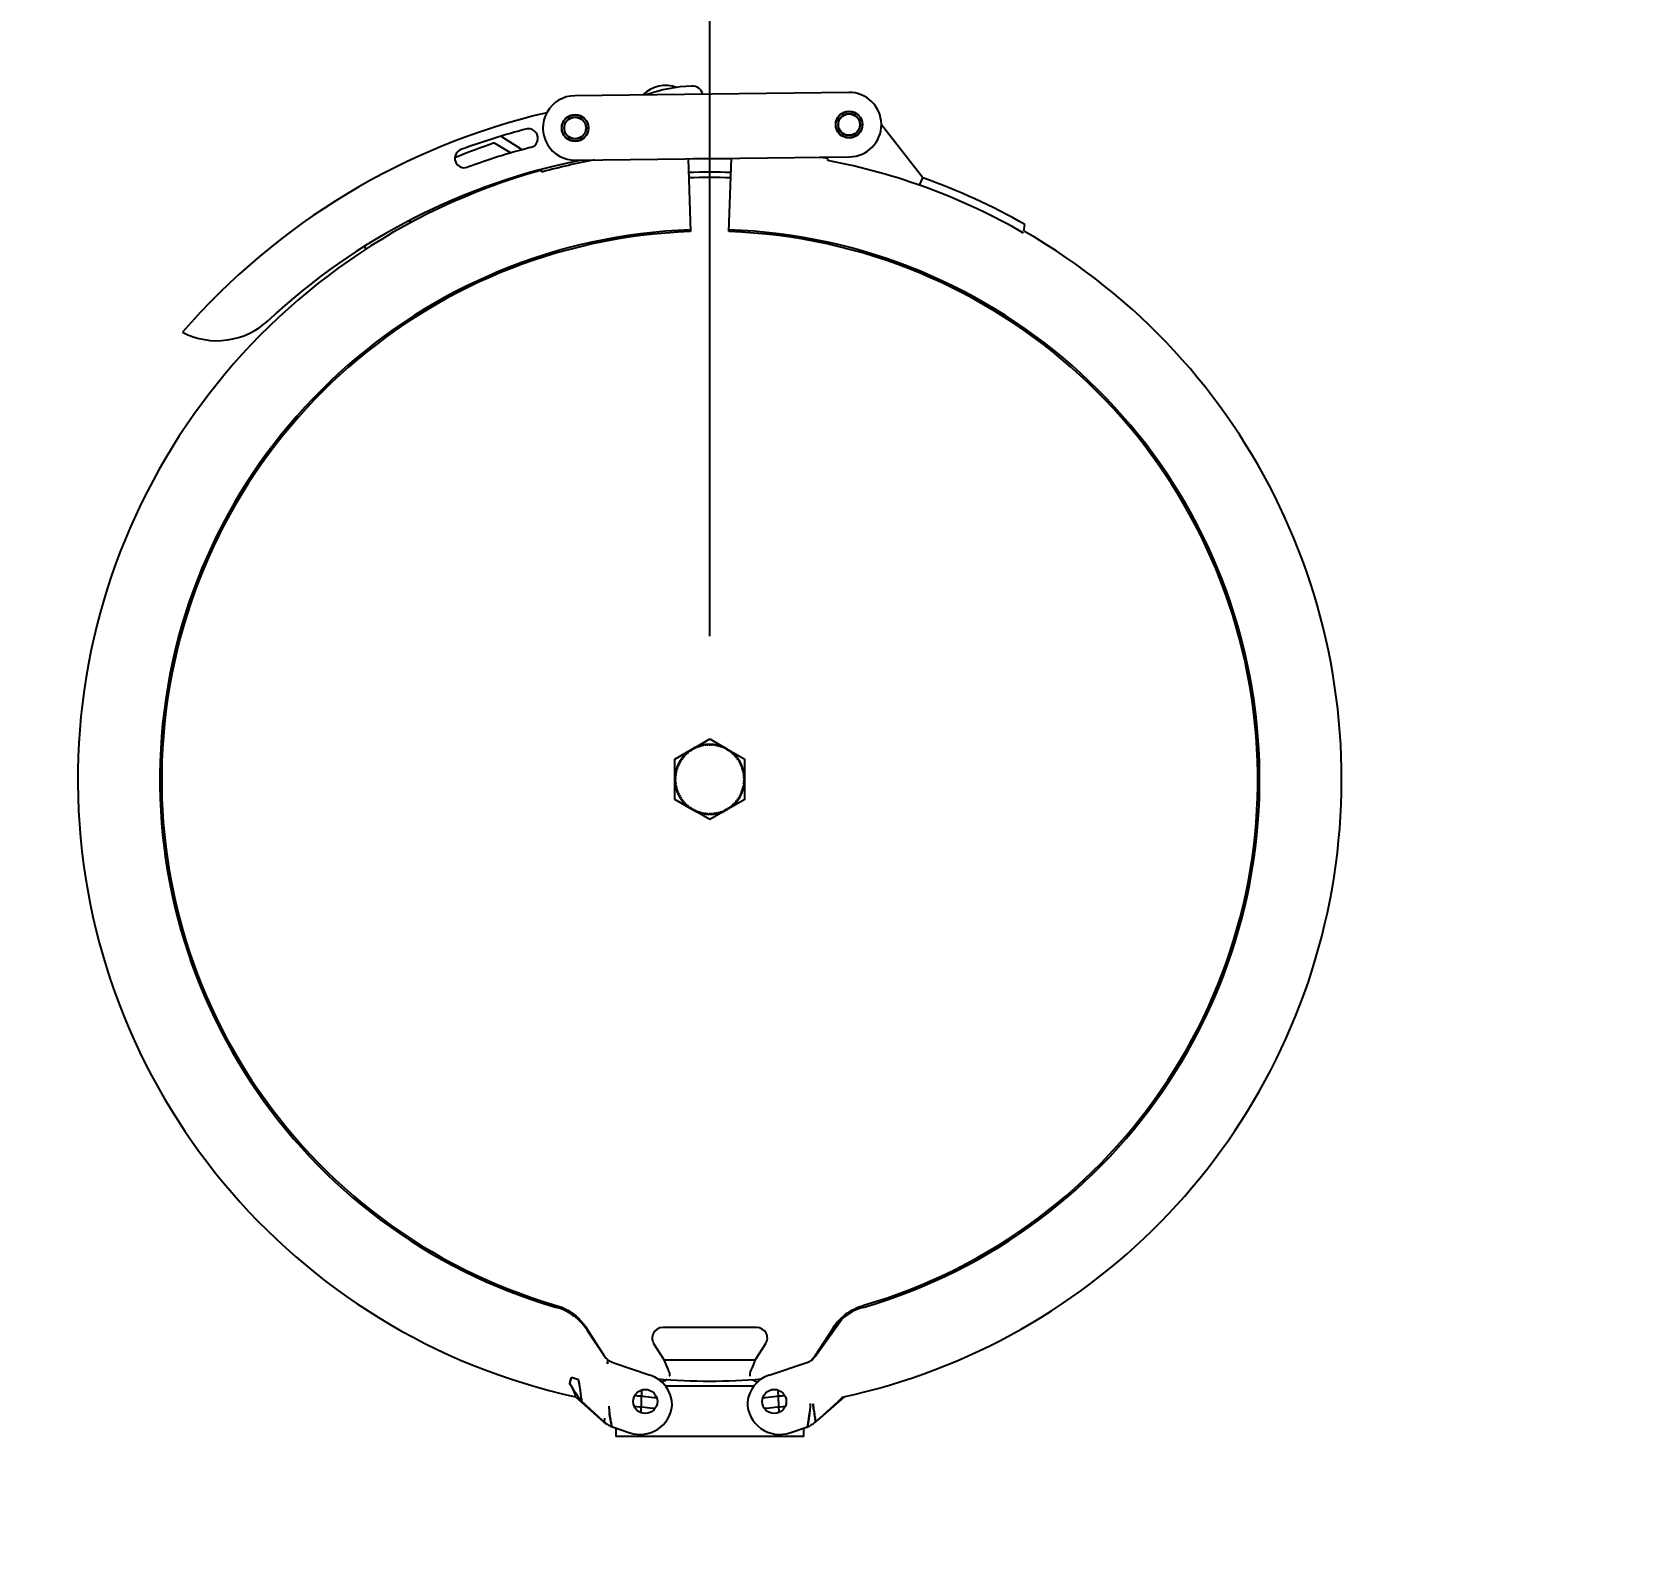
# Model space of a CAD drawing. Header units: millimetres. Extents: x 789 to 3710, y 100 to 2803.
# Drawn here: x 1366.9 to 1663.8, y 2089 to 2372 of the extents above; entities that cross this region are included whole.
import ezdxf

# ---------------------------------------------------------------- set-up
doc = ezdxf.new("R2010")
doc.units = ezdxf.units.MM
doc.header["$LTSCALE"] = 217.8
doc.header["$PDMODE"] = 3
doc.header["$PDSIZE"] = 8
doc.layers.get('0').update_dxf_attribs({"linetype": 'CONTINUOUS'})
doc.layers.get('Defpoints').update_dxf_attribs({"linetype": 'CONTINUOUS'})
doc.layers.add('02___PRT_ALL_AXES', color=7, linetype='CONTINUOUS')
doc.layers.add('03___PRT_ALL_CURVES', color=7, linetype='CONTINUOUS')
doc.styles.get("Standard").update_dxf_attribs({"font": 'times.ttf'})
doc.dimstyles.new('DIMSTYLE_1', dxfattribs={"dimtxt": 23.333333, "dimasz": 23.333333, "dimexe": 1.5, "dimexo": 1, "dimgap": 0.875, "dimtad": 1, "dimdec": 0, "dimdsep": 46, "dimtxsty": 'Standard', "dimblk": '_FILLED', "dimblk1": '_FILLED', "dimblk2": '_FILLED', "dimcen": 0.09, "dimazin": 2, "dimtp": 0.01, "dimtm": 0.01, "dimtfac": 1, "dimtdec": 0, "dimtofl": 0, "dimtmove": 0, "dimatfit": 3, "dimldrblk": '_FILLED', "dimfxl": 0, "dimtolj": 1, "dimarcsym": 0})
doc.dimstyles.new('DIMSTYLE_2', dxfattribs={"dimtxt": 23.333333, "dimasz": 23.333333, "dimexe": 1.5, "dimexo": 1, "dimgap": 0.875, "dimtad": 1, "dimdsep": 46, "dimtxsty": 'Standard', "dimblk": '_FILLED', "dimblk1": '_FILLED', "dimblk2": '_FILLED', "dimcen": 0.09, "dimazin": 2, "dimtp": 0.01, "dimtm": 0.01, "dimtfac": 1, "dimtofl": 0, "dimtmove": 0, "dimatfit": 3, "dimldrblk": '_FILLED', "dimfxl": 0, "dimtolj": 1, "dimarcsym": 0})

# ---------------------------------------------------------------- blocks, each defined once
blk = doc.blocks.new('_FILLED')
at = {"color": 0, "linetype": 'ByBlock'}
blk.add_solid([(0, 0), (-1, 0.214), (-1, -0.214)], dxfattribs=at)
blk = doc.blocks.new('*D4')
at = {"color": 0, "linetype": 'Continuous', "lineweight": -2}
for p, q in [((954.48, 2259.54), (954.48, 2628.15)), ((1493.08, 2259.54), (1493.08, 2628.15)), ((977.81, 2626.65), (1469.75, 2626.65))]:
    blk.add_line(p, q, dxfattribs=at)
at = {"layer": 'Defpoints', "color": 0}
for p in [(1493.08, 2626.65), (954.48, 2258.54), (1493.08, 2258.54)]:
    blk.add_point(p, dxfattribs=at)
at = {"color": 0, "linetype": 'ByBlock', "lineweight": -2, "xscale": 23.3333333333, "yscale": 23.3333333333, "zscale": 23.3333333333, "rotation": 180}
blk.add_blockref('_FILLED', (954.48, 2626.65), dxfattribs=at)
at = {"color": 0, "linetype": 'ByBlock', "lineweight": -2, "xscale": 23.3333333333, "yscale": 23.3333333333, "zscale": 23.3333333333}
blk.add_blockref('_FILLED', (1493.08, 2626.65), dxfattribs=at)
at = {"color": 0, "insert": (1188.43, 2658.63), "char_height": 23.3333, "attachment_point": 2, "line_spacing_factor": 0.9}
blk.add_mtext('\\A1;\\A1;540', dxfattribs=at)
blk = doc.blocks.new('*D5')
at = {"color": 0, "linetype": 'Continuous', "lineweight": -2}
for p, q in [((827.6, 2284.67), (832.81, 2703.27)), ((856.13, 2701.48), (1865.55, 2688.91)), ((1883.56, 2261.54), (1888.9, 2690.12))]:
    blk.add_line(p, q, dxfattribs=at)
at = {"layer": 'Defpoints', "color": 0}
for p in [(1888.88, 2688.62), (827.59, 2283.67), (1883.55, 2260.54)]:
    blk.add_point(p, dxfattribs=at)
at = {"color": 0, "linetype": 'ByBlock', "lineweight": -2, "xscale": 23.3333333333, "yscale": 23.3333333333, "zscale": 23.3333333333}
for p, rotation in [((832.79, 2701.77), 179.2866506773), ((1888.88, 2688.62), 359.2866506773)]:
    blk.add_blockref('_FILLED', p, dxfattribs=dict(at, rotation=rotation))
at = {"color": 0, "insert": (1460.74, 2725.94), "char_height": 23.3333, "attachment_point": 2, "rotation": 359.2867, "line_spacing_factor": 0.9}
blk.add_mtext('\\A1;\\A1;1060', dxfattribs=at)
blk = doc.blocks.new('*D6')
at = {"color": 0, "linetype": 'Continuous', "lineweight": -2}
for p, q in [((1830.08, 2246.21), (1830.08, 1809.6)), ((1119.02, 2143.93), (1119.02, 1809.6)), ((1142.36, 1811.1), (1806.75, 1811.1))]:
    blk.add_line(p, q, dxfattribs=at)
at = {"layer": 'Defpoints', "color": 0}
for p in [(1830.08, 2247.21), (1119.02, 2144.93), (1830.08, 1811.1)]:
    blk.add_point(p, dxfattribs=at)
at = {"color": 0, "linetype": 'ByBlock', "lineweight": -2, "xscale": 23.3333333333, "yscale": 23.3333333333, "zscale": 23.3333333333, "rotation": 180}
blk.add_blockref('_FILLED', (1119.02, 1811.1), dxfattribs=at)
at = {"color": 0, "linetype": 'ByBlock', "lineweight": -2, "xscale": 23.3333333333, "yscale": 23.3333333333, "zscale": 23.3333333333}
blk.add_blockref('_FILLED', (1830.08, 1811.1), dxfattribs=at)
at = {"color": 0, "insert": (1474.4, 1843.09), "char_height": 23.3333, "attachment_point": 2, "line_spacing_factor": 0.9}
blk.add_mtext('\\A1;\\A1;710', dxfattribs=at)
blk = doc.blocks.new('*D7')
at = {"color": 0, "linetype": 'Continuous', "lineweight": -2}
for p, q in [((1499.75, 2589.87), (1957.2, 2589.87)), ((1955.7, 1935.21), (1955.7, 2566.54)), ((1554.61, 1911.88), (1957.2, 1911.88))]:
    blk.add_line(p, q, dxfattribs=at)
at = {"layer": 'Defpoints', "color": 0}
for p in [(1498.75, 2589.87), (1955.7, 2589.87), (1553.61, 1911.88)]:
    blk.add_point(p, dxfattribs=at)
at = {"color": 0, "linetype": 'ByBlock', "lineweight": -2, "xscale": 23.3333333333, "yscale": 23.3333333333, "zscale": 23.3333333333}
for p, rotation in [((1955.7, 2589.87), 90), ((1955.7, 1911.88), 270)]:
    blk.add_blockref('_FILLED', p, dxfattribs=dict(at, rotation=rotation))
at = {"color": 0, "insert": (1923.71, 2253.2), "char_height": 23.3333, "attachment_point": 2, "rotation": 90, "line_spacing_factor": 0.9}
blk.add_mtext('\\A1;\\A1;674', dxfattribs=at)

msp = doc.modelspace()

# ---------------------------------------------------------------- linework, layer by layer
at = {"color": 0, "linetype": 'Continuous'}
for p, q in [((1518.9501, 2360.7312), (1467.9541, 2360.0964)), ((1532.7531, 2344.8114), (1525.0218, 2354.657)), ((1458.154, 2350.0535), (1454.2265, 2352.5679)), ((1452.9843, 2351.3097), (1456.0746, 2349.4653)), ((1468.1035, 2348.0973), (1519.0995, 2348.7321)), ((1489.0524, 2348.3581), (1489.5254, 2334.812)), ((1493.0846, 2348.4083), (1493.0846, 2348.3742)), ((1496.6444, 2334.812), (1497.1209, 2348.4585)), ((1515.0346, 2348.0597), (1514.9688, 2348.6807)), ((1461.3921, 2346.2916), (1461.9903, 2345.9346)), ((1532.1274, 2343.4416), (1532.7531, 2344.8114)), ((1551.545, 2334.9097), (1551.722, 2336.1466)), ((1428.8801, 2332.1093), (1429.0265, 2331.4771)), ((1489.8442, 2238.5088), (1489.9044, 2238.3993)), ((1489.8444, 2238.5084), (1493.0845, 2240.3792)), ((1490.1235, 2238.5197), (1490.0633, 2238.6293)), ((1490.2044, 2238.7012), (1490.2576, 2238.5881)), ((1490.4838, 2238.6945), (1490.4306, 2238.8076)), ((1490.576, 2238.8705), (1490.622, 2238.7543)), ((1490.8544, 2238.8463), (1490.8084, 2238.9626)), ((1490.9574, 2239.0162), (1490.9961, 2238.8973)), ((1491.2338, 2238.9746), (1491.1952, 2239.0935)), ((1491.3473, 2239.1377), (1491.3784, 2239.0166)), ((1491.6205, 2239.0788), (1491.5894, 2239.1999)), ((1491.744, 2239.2344), (1491.7674, 2239.1116)), ((1492.013, 2239.1584), (1491.9896, 2239.2813)), ((1492.146, 2239.306), (1492.1617, 2239.182)), ((1492.4097, 2239.2133), (1492.394, 2239.3374)), ((1492.5517, 2239.3523), (1492.5596, 2239.2275)), ((1492.8091, 2239.2432), (1492.8012, 2239.368)), ((1492.9595, 2239.373), (1492.9595, 2239.2479)), ((1493.0845, 2240.3792), (1496.3247, 2238.5085)), ((1493.2095, 2239.2479), (1493.2095, 2239.373)), ((1493.3679, 2239.368), (1493.36, 2239.2432)), ((1493.6095, 2239.2275), (1493.6174, 2239.3523)), ((1493.775, 2239.3374), (1493.7594, 2239.2133)), ((1494.0074, 2239.182), (1494.0231, 2239.3061)), ((1494.1795, 2239.2813), (1494.1561, 2239.1585)), ((1494.4017, 2239.1116), (1494.4251, 2239.2344)), ((1494.5797, 2239.1999), (1494.5486, 2239.0788)), ((1494.7907, 2239.0166), (1494.8218, 2239.1377)), ((1494.9739, 2239.0935), (1494.9353, 2238.9746)), ((1495.173, 2238.8974), (1495.2117, 2239.0163)), ((1495.3607, 2238.9626), (1495.3147, 2238.8464)), ((1495.5471, 2238.7544), (1495.5931, 2238.8706)), ((1495.7385, 2238.8077), (1495.6853, 2238.6946)), ((1495.9115, 2238.5881), (1495.9647, 2238.7013)), ((1496.1058, 2238.6294), (1496.0456, 2238.5198)), ((1496.2647, 2238.3994), (1496.3249, 2238.5089)), ((1486.5851, 2236.6266), (1489.7073, 2238.4292)), ((1486.5852, 2229.1216), (1486.5851, 2236.6266)), ((1487.1511, 2235.528), (1487.2642, 2235.4748)), ((1487.3706, 2235.701), (1487.2575, 2235.7542)), ((1487.3294, 2235.8954), (1487.439, 2235.8351)), ((1487.5594, 2236.0542), (1487.4499, 2236.1144)), ((1487.5305, 2236.2508), (1487.636, 2236.1838)), ((1487.77, 2236.3949), (1487.6644, 2236.4619)), ((1487.7535, 2236.5929), (1487.8546, 2236.5194)), ((1488.0016, 2236.7216), (1487.9004, 2236.7951)), ((1487.9975, 2236.9203), (1488.0938, 2236.8406)), ((1488.2532, 2237.0332), (1488.1568, 2237.1129)), ((1488.2616, 2237.2317), (1488.3527, 2237.1461)), ((1488.5239, 2237.3284), (1488.4327, 2237.414)), ((1488.5447, 2237.526), (1488.6303, 2237.4348)), ((1488.8125, 2237.606), (1488.727, 2237.6971)), ((1488.8458, 2237.8018), (1488.9255, 2237.7055)), ((1489.1181, 2237.8649), (1489.0384, 2237.9612)), ((1489.1635, 2238.0583), (1489.237, 2237.9571)), ((1489.4393, 2238.1041), (1489.3658, 2238.2052)), ((1489.4968, 2238.2943), (1489.5638, 2238.1887)), ((1489.7749, 2238.3227), (1489.7079, 2238.4282)), ((1496.4612, 2238.4283), (1496.3943, 2238.3227)), ((1496.4618, 2238.4293), (1499.5841, 2236.6267)), ((1496.6053, 2238.1888), (1496.6723, 2238.2943)), ((1496.8033, 2238.2053), (1496.7298, 2238.1042)), ((1496.9321, 2237.9572), (1497.0056, 2238.0584)), ((1497.1307, 2237.9613), (1497.051, 2237.865)), ((1497.2437, 2237.7056), (1497.3234, 2237.8019)), ((1497.4422, 2237.6972), (1497.3566, 2237.6061)), ((1497.5388, 2237.4349), (1497.6244, 2237.5261)), ((1497.7364, 2237.4141), (1497.6453, 2237.3285)), ((1497.8164, 2237.1462), (1497.9076, 2237.2318)), ((1498.0123, 2237.113), (1497.916, 2237.0333)), ((1498.0753, 2236.8407), (1498.1717, 2236.9204)), ((1498.2687, 2236.7952), (1498.1676, 2236.7218)), ((1498.3145, 2236.5195), (1498.4157, 2236.593)), ((1498.5047, 2236.462), (1498.3992, 2236.395)), ((1498.5331, 2236.1839), (1498.6387, 2236.2509)), ((1498.7193, 2236.1146), (1498.6097, 2236.0544)), ((1498.7302, 2235.8353), (1498.8397, 2235.8955)), ((1498.9117, 2235.7544), (1498.7985, 2235.7012)), ((1498.905, 2235.4749), (1499.0181, 2235.5282)), ((1499.5842, 2229.1217), (1499.5841, 2236.6267)), ((1486.7108, 2232.9991), (1486.5858, 2232.9991)), ((1486.5858, 2232.7491), (1486.7109, 2232.7491)), ((1486.5908, 2233.1574), (1486.7156, 2233.1495)), ((1486.7156, 2232.5986), (1486.5908, 2232.5908)), ((1486.7313, 2233.399), (1486.6065, 2233.4069)), ((1486.6214, 2233.5646), (1486.7454, 2233.5489)), ((1486.7768, 2233.7969), (1486.6527, 2233.8126)), ((1486.6775, 2233.969), (1486.8003, 2233.9456)), ((1486.8472, 2234.1912), (1486.7243, 2234.2146)), ((1486.7589, 2234.3692), (1486.88, 2234.3381)), ((1486.9422, 2234.5802), (1486.8211, 2234.6113)), ((1486.8652, 2234.7634), (1486.9842, 2234.7248)), ((1487.0614, 2234.9626), (1486.9425, 2235.0012)), ((1486.9961, 2235.1502), (1487.1124, 2235.1042)), ((1487.2044, 2235.3366), (1487.0882, 2235.3827)), ((1499.081, 2235.3828), (1498.9648, 2235.3368)), ((1499.0568, 2235.1044), (1499.173, 2235.1504)), ((1499.2267, 2235.0014), (1499.1078, 2234.9627)), ((1499.185, 2234.725), (1499.304, 2234.7636)), ((1499.3481, 2234.6115), (1499.227, 2234.5804)), ((1499.2892, 2234.3383), (1499.4103, 2234.3694)), ((1499.4449, 2234.2148), (1499.3221, 2234.1913)), ((1499.3689, 2233.9458), (1499.4917, 2233.9692)), ((1499.5165, 2233.8128), (1499.3925, 2233.7971)), ((1499.4238, 2233.5491), (1499.5478, 2233.5647)), ((1499.5627, 2233.4071), (1499.438, 2233.3992)), ((1499.4537, 2233.1497), (1499.5784, 2233.1576)), ((1499.5785, 2232.5909), (1499.4537, 2232.5988)), ((1499.5834, 2232.9992), (1499.4584, 2232.9992)), ((1499.4584, 2232.7492), (1499.5834, 2232.7492)), ((1486.6065, 2232.3413), (1486.7313, 2232.3491)), ((1486.7455, 2232.1992), (1486.6214, 2232.1836)), ((1486.6527, 2231.9355), (1486.7768, 2231.9512)), ((1486.8003, 2231.8025), (1486.6775, 2231.7791)), ((1486.7244, 2231.5335), (1486.8472, 2231.557)), ((1486.88, 2231.4101), (1486.7589, 2231.379)), ((1486.8211, 2231.1368), (1486.9422, 2231.1679)), ((1486.9842, 2231.0234), (1486.8653, 2230.9847)), ((1486.9426, 2230.747), (1487.0615, 2230.7856)), ((1487.1125, 2230.644), (1486.9962, 2230.5979)), ((1487.0882, 2230.3655), (1487.2045, 2230.4115)), ((1487.2643, 2230.2734), (1487.1511, 2230.2201)), ((1487.2576, 2229.9939), (1487.3707, 2230.0472)), ((1487.4391, 2229.913), (1487.3295, 2229.8528)), ((1487.4499, 2229.6337), (1487.5595, 2229.694)), ((1498.6098, 2229.6941), (1498.7194, 2229.6339)), ((1498.8398, 2229.8529), (1498.7303, 2229.9132)), ((1498.7986, 2230.0473), (1498.9117, 2229.9941)), ((1499.0182, 2230.2203), (1498.905, 2230.2735)), ((1498.9648, 2230.4117), (1499.0811, 2230.3656)), ((1499.1731, 2230.5981), (1499.0569, 2230.6441)), ((1499.1078, 2230.7857), (1499.2267, 2230.7471)), ((1499.304, 2230.9849), (1499.1851, 2231.0235)), ((1499.2271, 2231.1681), (1499.3482, 2231.137)), ((1499.4104, 2231.3791), (1499.2893, 2231.4102)), ((1499.3221, 2231.5571), (1499.4449, 2231.5337)), ((1499.4917, 2231.7793), (1499.3689, 2231.8027)), ((1499.3925, 2231.9514), (1499.5165, 2231.9357)), ((1499.5479, 2232.1837), (1499.4238, 2232.1994)), ((1499.438, 2232.3493), (1499.5628, 2232.3414)), ((1489.7074, 2227.319), (1486.5852, 2229.1216)), ((1487.6361, 2229.5644), (1487.5306, 2229.4974)), ((1487.6645, 2229.2863), (1487.7701, 2229.3533)), ((1487.8547, 2229.2288), (1487.7536, 2229.1553)), ((1487.9005, 2228.9531), (1488.0017, 2229.0266)), ((1488.0939, 2228.9076), (1487.9976, 2228.8279)), ((1488.1569, 2228.6353), (1488.2533, 2228.715)), ((1488.3528, 2228.6021), (1488.2617, 2228.5165)), ((1488.4328, 2228.3342), (1488.524, 2228.4198)), ((1488.6304, 2228.3134), (1488.5448, 2228.2222)), ((1488.7271, 2228.0511), (1488.8127, 2228.1423)), ((1488.9256, 2228.0427), (1488.8459, 2227.9464)), ((1489.0385, 2227.787), (1489.1182, 2227.8834)), ((1489.2372, 2227.7911), (1489.1637, 2227.6899)), ((1489.3659, 2227.543), (1489.4394, 2227.6441)), ((1489.5639, 2227.5595), (1489.4969, 2227.454)), ((1489.708, 2227.32), (1489.775, 2227.4256)), ((1489.9046, 2227.349), (1489.8443, 2227.2394)), ((1493.0847, 2225.3692), (1489.8446, 2227.2398)), ((1490.0634, 2227.119), (1490.1236, 2227.2285)), ((1490.2578, 2227.1602), (1490.2045, 2227.0471)), ((1490.4307, 2226.9406), (1490.484, 2227.0537)), ((1490.6221, 2226.994), (1490.5761, 2226.8777)), ((1490.8086, 2226.7857), (1490.8546, 2226.9019)), ((1490.9962, 2226.8509), (1490.9576, 2226.732)), ((1491.1953, 2226.6548), (1491.234, 2226.7737)), ((1491.3785, 2226.7317), (1491.3474, 2226.6106)), ((1491.5896, 2226.5484), (1491.6207, 2226.6695)), ((1491.7676, 2226.6367), (1491.7442, 2226.5139)), ((1496.3248, 2227.2399), (1493.0847, 2225.3692)), ((1494.4252, 2226.5139), (1494.4018, 2226.6367)), ((1494.5487, 2226.6696), (1494.5798, 2226.5485)), ((1494.822, 2226.6106), (1494.7909, 2226.7317)), ((1494.9354, 2226.7737), (1494.9741, 2226.6548)), ((1495.2118, 2226.7321), (1495.1732, 2226.851)), ((1495.3148, 2226.902), (1495.3608, 2226.7857)), ((1495.5933, 2226.8778), (1495.5473, 2226.994)), ((1495.6854, 2227.0538), (1495.7386, 2226.9407)), ((1495.9649, 2227.0471), (1495.9116, 2227.1603)), ((1496.0457, 2227.2286), (1496.106, 2227.119)), ((1496.3251, 2227.2395), (1496.2648, 2227.349)), ((1496.3944, 2227.4257), (1496.4614, 2227.3201)), ((1499.5842, 2229.1217), (1496.462, 2227.3191)), ((1496.6725, 2227.4541), (1496.6055, 2227.5596)), ((1496.73, 2227.6442), (1496.8035, 2227.5431)), ((1497.0057, 2227.69), (1496.9322, 2227.7912)), ((1497.0512, 2227.8835), (1497.1309, 2227.7871)), ((1497.3235, 2227.9465), (1497.2438, 2228.0428)), ((1497.3567, 2228.1424), (1497.4423, 2228.0512)), ((1497.6245, 2228.2224), (1497.539, 2228.3135)), ((1497.6454, 2228.4199), (1497.7365, 2228.3344)), ((1497.9077, 2228.5166), (1497.8165, 2228.6022)), ((1497.9161, 2228.7151), (1498.0124, 2228.6354)), ((1498.1718, 2228.828), (1498.0754, 2228.9077)), ((1498.1677, 2229.0267), (1498.2688, 2228.9532)), ((1498.4158, 2229.1555), (1498.3146, 2229.2289)), ((1498.3992, 2229.3534), (1498.5048, 2229.2865)), ((1498.6388, 2229.4975), (1498.5332, 2229.5645)), ((1491.9897, 2226.467), (1492.0132, 2226.5898)), ((1492.1618, 2226.5663), (1492.1462, 2226.4423)), ((1492.3942, 2226.4109), (1492.4099, 2226.535)), ((1492.5597, 2226.5208), (1492.5519, 2226.396)), ((1492.8014, 2226.3803), (1492.8092, 2226.5051)), ((1492.9597, 2226.5004), (1492.9597, 2226.3754)), ((1493.2097, 2226.3754), (1493.2097, 2226.5004)), ((1493.3602, 2226.5051), (1493.368, 2226.3803)), ((1493.6175, 2226.396), (1493.6097, 2226.5208)), ((1493.7595, 2226.535), (1493.7752, 2226.4109)), ((1494.0232, 2226.4423), (1494.0076, 2226.5663)), ((1494.1562, 2226.5899), (1494.1797, 2226.4671)), ((1512.6735, 2125.4507), (1517.6648, 2132.4005)), ((1473.5106, 2125.525), (1470.2111, 2130.6693)), ((1470.2111, 2130.4405), (1473.5106, 2125.4911)), ((1501.8392, 2130.8313), (1484.3295, 2130.8314)), ((1515.9671, 2130.6839), (1512.6592, 2125.5266)), ((1512.6592, 2125.4926), (1515.9671, 2130.4544)), ((1484.6065, 2124.8135), (1482.6908, 2127.7853)), ((1503.478, 2127.7852), (1501.5622, 2124.8135)), ((1474.0645, 2124.8682), (1474.1046, 2124.8347)), ((1474.0645, 2124.8682), (1474.0841, 2124.0663)), ((1474.0841, 2124.0663), (1474.1046, 2124.8347)), ((1475.065, 2124.3039), (1481.9814, 2121.9984)), ((1484.6065, 2124.8135), (1501.5622, 2124.8135)), ((1504.1517, 2121.9865), (1511.1259, 2124.3112)), ((1512.0792, 2124.8275), (1512.0846, 2124.6236)), ((1512.0833, 2124.6232), (1512.0819, 2124.8294)), ((1512.0846, 2124.6236), (1512.0899, 2124.836)), ((1467.0078, 2120.4953), (1466.9998, 2120.469)), ((1467.1324, 2120.8962), (1467.1024, 2120.8009)), ((1467.1038, 2120.8053), (1467.1323, 2120.8962)), ((1467.1323, 2120.8962), (1467.1503, 2120.9531)), ((1467.1574, 2120.9754), (1467.1324, 2120.8962)), ((1467.1503, 2120.9531), (1467.1672, 2121.0065)), ((1467.1673, 2121.0065), (1467.1574, 2120.9754)), ((1467.1672, 2121.0065), (1467.1834, 2121.0573)), ((1467.1834, 2121.0573), (1467.1673, 2121.0065)), ((1467.1834, 2121.0573), (1467.2091, 2121.1379)), ((1467.2091, 2121.1378), (1467.1834, 2121.0573)), ((1467.2091, 2121.1379), (1467.2518, 2121.2711)), ((1467.2247, 2121.1866), (1467.2091, 2121.1378)), ((1467.2518, 2121.2711), (1467.2247, 2121.1866)), ((1467.2518, 2121.2711), (1467.2941, 2121.402)), ((1467.294, 2121.402), (1467.2518, 2121.2711)), ((1467.309, 2121.448), (1467.2941, 2121.402)), ((1467.2941, 2121.402), (1467.3089, 2121.4479)), ((1467.3089, 2121.4479), (1467.332, 2121.519)), ((1467.3321, 2121.519), (1467.309, 2121.448)), ((1501.2706, 2119.9185), (1484.8715, 2119.9185)), ((1468.0841, 2117.9623), (1468.0841, 2118.2185)), ((1473.3211, 2113.3088), (1468.0841, 2117.9623)), ((1469.0793, 2118.6439), (1469.0837, 2118.6075)), ((1473.2017, 2113.4526), (1469.2198, 2117.1608)), ((1512.9143, 2113.3795), (1516.9487, 2117.0202)), ((1518.0846, 2117.9622), (1513.1449, 2113.5729)), ((1474.6055, 2113.737), (1474.6114, 2113.7024)), ((1474.6055, 2113.737), (1474.6111, 2113.7024)), ((1474.6451, 2113.515), (1474.611, 2113.7024)), ((1475.1644, 2112.2684), (1475.1732, 2112.2654)), ((1475.1735, 2112.2653), (1478.2083, 2111.2469)), ((1475.5843, 2112.1274), (1475.5843, 2110.5542)), ((1507.9934, 2111.2579), (1511.0656, 2112.2888)), ((1510.5843, 2110.5541), (1510.5843, 2112.1273)), ((1510.5843, 2110.5541), (1475.5843, 2110.5542))]:
    msp.add_line(p, q, dxfattribs=at)
for centre, radius in [((1468.0288, 2354.0968), 2.5), ((1468.0288, 2354.0968), 2.4501), ((1468.0288, 2354.0968), 2.0499), ((1468.0288, 2354.0968), 2), ((1519.0248, 2354.7316), 2.5), ((1519.0248, 2354.7316), 2.4501), ((1519.0248, 2354.7316), 2.0499), ((1519.0248, 2354.7316), 2), ((1481.084, 2117.0742), 2.25), ((1505.0846, 2117.0742), 2.25)]:
    msp.add_circle(centre, radius, dxfattribs=at)
for centre, radius, start, end in [((1484.8834, 2356.0161), 6, 69.792123, 135.038846), ((1491.0731, 2331.8566), 30.078, 92.541247, 109.179271), ((1489.8281, 2359.907), 2, 14.045373, 92.541247), ((1519.0248, 2354.7316), 6, 270.713207, 90.713207), ((1468.0288, 2354.0968), 6, 90.713207, 270.713207), ((1492.0844, 2231.5781), 128.7583, 103.170816, 138.982999), ((1490.5334, 2231.4359), 126.4583, 104.389984, 110.238764), ((1459.3597, 2352.1849), 1.7603, 278.290259, 98.290259), ((1447.3927, 2348.4446), 1.75, 110.238764, 290.238764), ((1493.0842, 2232.9163), 125, 108.711234, 112.301931), ((1490.5334, 2231.4359), 122.9583, 104.5643, 110.238764), ((1493.0846, 2232.8742), 115.5, 87.999807, 91.999908), ((1493.0846, 2232.8742), 117.6, 79.264635, 79.972612), ((1493.0846, 2232.8742), 117.6, 105.521365, 257.72583), ((1492.0844, 2231.5781), 118.7583, 101.090184, 133.100915), ((1493.0846, 2232.8742), 117.2583, 100.556235, 105.377507), ((1493.0846, 2232.8742), 117.2583, 60.124231, 79.210973), ((1493.0846, 2232.8742), 112, 87.999157, 92.000558), ((1493.0846, 2232.8742), 118.7583, 60.41241, 70.486611), ((1435.4397, 2337.3197), 2, 329.42429, 350.497617), ((1493.0846, 2232.8742), 102.344, 91.999715, 253.813231), ((1493.0846, 2232.8742), 102.0002, 91.999715, 253.718822), ((1493.0846, 2232.8742), 102, 286.293176, 88), ((1493.0846, 2232.8742), 102.344, 286.197743, 88), ((1493.0846, 2232.8742), 117.6, 282.096157, 60.118903), ((1401.3726, 2328.5117), 14, 242.621008, 313.100915), ((1493.0846, 2232.8742), 6.5, 119.902635, 121.298816), ((1493.0846, 2232.8742), 6.375, 117.677207, 119.924244), ((1493.0846, 2232.8742), 6.5, 116.302635, 117.698816), ((1493.0846, 2232.8742), 6.5056, 62.468413, 117.533038), ((1493.0846, 2232.8742), 6.375, 114.077207, 116.324244), ((1493.0846, 2232.8742), 6.5, 112.702635, 114.098816), ((1493.0846, 2232.8742), 6.375, 110.477207, 112.724244), ((1493.0846, 2232.8742), 6.5, 109.102635, 110.498816), ((1493.0846, 2232.8742), 6.375, 106.877207, 109.124244), ((1493.0846, 2232.8742), 6.5, 105.502635, 106.898816), ((1493.0846, 2232.8742), 6.375, 103.277207, 105.524244), ((1493.0846, 2232.8742), 6.5, 101.902635, 103.298816), ((1493.0846, 2232.8742), 6.375, 99.677207, 101.924244), ((1493.0846, 2232.8742), 6.5, 98.302635, 99.698816), ((1493.0846, 2232.8742), 6.375, 96.077207, 98.324244), ((1493.0846, 2232.8742), 6.5, 94.702635, 96.098816), ((1493.0846, 2232.8742), 6.375, 92.477207, 94.724244), ((1493.0846, 2232.8742), 6.5, 91.102635, 92.498816), ((1493.0846, 2232.8742), 6.375, 88.877207, 91.124244), ((1493.0846, 2232.8742), 6.5, 87.502635, 88.898816), ((1493.0846, 2232.8742), 6.375, 85.277207, 87.524244), ((1493.0846, 2232.8742), 6.5, 83.902635, 85.298816), ((1493.0846, 2232.8742), 6.375, 81.677207, 83.924244), ((1493.0846, 2232.8742), 6.5, 80.302635, 81.698816), ((1493.0846, 2232.8742), 6.375, 78.077207, 80.324244), ((1493.0846, 2232.8742), 6.5, 76.702635, 78.098816), ((1493.0846, 2232.8742), 6.375, 74.477207, 76.724244), ((1493.0846, 2232.8742), 6.5, 73.102635, 74.498816), ((1493.0846, 2232.8742), 6.375, 70.877207, 73.124244), ((1493.0846, 2232.8742), 6.5, 69.502635, 70.898816), ((1493.0846, 2232.8742), 6.375, 67.277207, 69.524244), ((1493.0846, 2232.8742), 6.5, 65.902635, 67.298816), ((1493.0846, 2232.8742), 6.375, 63.677207, 65.924244), ((1493.0846, 2232.8742), 6.5, 62.302635, 63.698816), ((1493.0846, 2232.8742), 6.375, 60.077207, 62.324244), ((1493.0846, 2232.8742), 6.5, 58.702635, 60.098816), ((1493.0846, 2232.8742), 6.5056, 122.468413, 177.533038), ((1493.0846, 2232.8742), 6.5, 155.902635, 157.298816), ((1493.0846, 2232.8742), 6.5, 152.302635, 153.698816), ((1493.0846, 2232.8742), 6.375, 153.677207, 155.924244), ((1493.0846, 2232.8742), 6.375, 150.077207, 152.324244), ((1493.0846, 2232.8742), 6.5, 148.702635, 150.098816), ((1493.0846, 2232.8742), 6.375, 146.477207, 148.724244), ((1493.0846, 2232.8742), 6.5, 145.102635, 146.498816), ((1493.0846, 2232.8742), 6.375, 142.877207, 145.124244), ((1493.0846, 2232.8742), 6.5, 141.502635, 142.898816), ((1493.0846, 2232.8742), 6.375, 139.277207, 141.524244), ((1493.0846, 2232.8742), 6.5, 137.902635, 139.298816), ((1493.0846, 2232.8742), 6.375, 135.677207, 137.924244), ((1493.0846, 2232.8742), 6.5, 134.302635, 135.698816), ((1493.0846, 2232.8742), 6.375, 132.077207, 134.324244), ((1493.0846, 2232.8742), 6.5, 130.702635, 132.098816), ((1493.0846, 2232.8742), 6.375, 128.477207, 130.724244), ((1493.0846, 2232.8742), 6.5, 127.102635, 128.498816), ((1493.0846, 2232.8742), 6.375, 124.877207, 127.124244), ((1493.0846, 2232.8742), 6.5, 123.502635, 124.898816), ((1493.0846, 2232.8742), 6.375, 121.277207, 123.524244), ((1493.0846, 2232.8742), 6.375, 56.477207, 58.724244), ((1493.0846, 2232.8742), 6.5056, 2.468413, 57.533038), ((1493.0846, 2232.8742), 6.5, 55.102635, 56.498816), ((1493.0846, 2232.8742), 6.375, 52.877207, 55.124244), ((1493.0846, 2232.8742), 6.5, 51.502635, 52.898816), ((1493.0846, 2232.8742), 6.375, 49.277207, 51.524244), ((1493.0846, 2232.8742), 6.5, 47.902635, 49.298816), ((1493.0846, 2232.8742), 6.375, 45.677207, 47.924244), ((1493.0846, 2232.8742), 6.5, 44.302635, 45.698816), ((1493.0846, 2232.8742), 6.375, 42.077207, 44.324244), ((1493.0846, 2232.8742), 6.5, 40.702635, 42.098816), ((1493.0846, 2232.8742), 6.375, 38.477207, 40.724244), ((1493.0846, 2232.8742), 6.375, 34.877207, 37.124244), ((1493.0846, 2232.8742), 6.5, 37.102635, 38.498816), ((1493.0846, 2232.8742), 6.375, 31.277207, 33.524244), ((1493.0846, 2232.8742), 6.5, 33.502635, 34.898816), ((1493.0846, 2232.8742), 6.375, 27.677207, 29.924244), ((1493.0846, 2232.8742), 6.5, 29.902635, 31.298816), ((1493.0846, 2232.8742), 6.375, 24.077207, 26.324244), ((1493.0846, 2232.8742), 6.5, 26.302635, 27.698816), ((1493.0846, 2232.8742), 6.5, 22.702635, 24.098816), ((1493.0846, 2232.8742), 6.5056, 182.468413, 237.533038), ((1493.0846, 2232.8742), 6.5, 177.502635, 178.898816), ((1493.0846, 2232.8742), 6.5, 181.102635, 182.498816), ((1493.0846, 2232.8742), 6.5, 173.902635, 175.298816), ((1493.0846, 2232.8742), 6.5, 170.302635, 171.698816), ((1493.0846, 2232.8742), 6.375, 178.877207, 181.124244), ((1493.0846, 2232.8742), 6.375, 175.277207, 177.524244), ((1493.0846, 2232.8742), 6.375, 182.477207, 184.724244), ((1493.0846, 2232.8742), 6.5, 166.702635, 168.098816), ((1493.0846, 2232.8742), 6.375, 171.677207, 173.924244), ((1493.0846, 2232.8742), 6.375, 168.077207, 170.324244), ((1493.0846, 2232.8742), 6.5, 163.102635, 164.498816), ((1493.0846, 2232.8742), 6.375, 164.477207, 166.724244), ((1493.0846, 2232.8742), 6.5, 159.502635, 160.898816), ((1493.0846, 2232.8742), 6.375, 160.877207, 163.124244), ((1493.0846, 2232.8742), 6.375, 157.277207, 159.524244), ((1493.0846, 2232.8742), 6.5056, 302.468413, 357.533038), ((1493.0846, 2232.8742), 6.375, 20.477207, 22.724244), ((1493.0846, 2232.8742), 6.375, 16.877207, 19.124244), ((1493.0846, 2232.8742), 6.5, 19.102635, 20.498816), ((1493.0846, 2232.8742), 6.375, 13.277207, 15.524244), ((1493.0846, 2232.8742), 6.5, 15.502635, 16.898816), ((1493.0846, 2232.8742), 6.375, 9.677207, 11.924244), ((1493.0846, 2232.8742), 6.375, 6.077207, 8.324244), ((1493.0846, 2232.8742), 6.5, 11.902635, 13.298816), ((1493.0846, 2232.8742), 6.375, 2.477207, 4.724244), ((1493.0846, 2232.8742), 6.375, 355.277207, 357.524244), ((1493.0846, 2232.8742), 6.375, 358.877207, 1.124244), ((1493.0846, 2232.8742), 6.5, 8.302635, 9.698816), ((1493.0846, 2232.8742), 6.5, 4.702635, 6.098816), ((1493.0846, 2232.8742), 6.5, 1.102635, 2.498816), ((1493.0846, 2232.8742), 6.5, 357.502635, 358.898816), ((1493.0846, 2232.8742), 6.5, 184.702635, 186.098816), ((1493.0846, 2232.8742), 6.5, 188.302635, 189.698816), ((1493.0846, 2232.8742), 6.5, 191.902635, 193.298816), ((1493.0846, 2232.8742), 6.375, 186.077207, 188.324244), ((1493.0846, 2232.8742), 6.375, 189.677207, 191.924244), ((1493.0846, 2232.8742), 6.5, 195.502635, 196.898816), ((1493.0846, 2232.8742), 6.375, 193.277207, 195.524244), ((1493.0846, 2232.8742), 6.5, 199.102635, 200.498816), ((1493.0846, 2232.8742), 6.375, 196.877207, 199.124244), ((1493.0846, 2232.8742), 6.5, 202.702635, 204.098816), ((1493.0846, 2232.8742), 6.375, 200.477207, 202.724244), ((1493.0846, 2232.8742), 6.5, 206.302635, 207.698816), ((1493.0846, 2232.8742), 6.375, 204.077207, 206.324244), ((1493.0846, 2232.8742), 6.375, 207.677207, 209.924244), ((1493.0846, 2232.8742), 6.5, 209.902635, 211.298816), ((1493.0846, 2232.8742), 6.375, 330.077207, 332.324244), ((1493.0846, 2232.8742), 6.5, 328.702635, 330.098816), ((1493.0846, 2232.8742), 6.375, 333.677207, 335.924244), ((1493.0846, 2232.8742), 6.5, 332.302635, 333.698816), ((1493.0846, 2232.8742), 6.375, 337.277207, 339.524244), ((1493.0846, 2232.8742), 6.5, 335.902635, 337.298816), ((1493.0846, 2232.8742), 6.375, 340.877207, 343.124244), ((1493.0846, 2232.8742), 6.5, 339.502635, 340.898816), ((1493.0846, 2232.8742), 6.375, 344.477207, 346.724244), ((1493.0846, 2232.8742), 6.5, 343.102635, 344.498816), ((1493.0846, 2232.8742), 6.375, 348.077207, 350.324244), ((1493.0846, 2232.8742), 6.375, 351.677207, 353.924244), ((1493.0846, 2232.8742), 6.5, 346.702635, 348.098816), ((1493.0846, 2232.8742), 6.5, 350.302635, 351.698816), ((1493.0846, 2232.8742), 6.5, 353.902635, 355.298816), ((1493.0846, 2232.8742), 6.375, 211.277207, 213.524244), ((1493.0846, 2232.8742), 6.5, 213.502635, 214.898816), ((1493.0846, 2232.8742), 6.375, 214.877207, 217.124244), ((1493.0846, 2232.8742), 6.5, 217.102635, 218.498816), ((1493.0846, 2232.8742), 6.375, 218.477207, 220.724244), ((1493.0846, 2232.8742), 6.5, 220.702635, 222.098816), ((1493.0846, 2232.8742), 6.375, 222.077207, 224.324244), ((1493.0846, 2232.8742), 6.5, 224.302635, 225.698816), ((1493.0846, 2232.8742), 6.375, 225.677207, 227.924244), ((1493.0846, 2232.8742), 6.5, 227.902635, 229.298816), ((1493.0846, 2232.8742), 6.375, 229.277207, 231.524244), ((1493.0846, 2232.8742), 6.5, 231.502635, 232.898816), ((1493.0846, 2232.8742), 6.375, 232.877207, 235.124244), ((1493.0846, 2232.8742), 6.5, 235.102635, 236.498816), ((1493.0846, 2232.8742), 6.375, 236.477207, 238.724244), ((1493.0846, 2232.8742), 6.5, 238.702635, 240.098816), ((1493.0846, 2232.8742), 6.375, 240.077207, 242.324244), ((1493.0846, 2232.8742), 6.5, 242.302635, 243.698816), ((1493.0846, 2232.8742), 6.5056, 242.468413, 297.533038), ((1493.0846, 2232.8742), 6.375, 243.677207, 245.924244), ((1493.0846, 2232.8742), 6.5, 245.902635, 247.298816), ((1493.0846, 2232.8742), 6.375, 247.277207, 249.524244), ((1493.0846, 2232.8742), 6.5, 249.502635, 250.898816), ((1493.0846, 2232.8742), 6.375, 250.877207, 253.124244), ((1493.0846, 2232.8742), 6.5, 253.102635, 254.498816), ((1493.0846, 2232.8742), 6.375, 254.477207, 256.724244), ((1493.0846, 2232.8742), 6.375, 258.077207, 260.324244), ((1493.0846, 2232.8742), 6.375, 279.677207, 281.924244), ((1493.0846, 2232.8742), 6.375, 283.277207, 285.524244), ((1493.0846, 2232.8742), 6.5, 285.502635, 286.898816), ((1493.0846, 2232.8742), 6.375, 286.877207, 289.124244), ((1493.0846, 2232.8742), 6.5, 289.102635, 290.498816), ((1493.0846, 2232.8742), 6.375, 290.477207, 292.724244), ((1493.0846, 2232.8742), 6.5, 292.702635, 294.098816), ((1493.0846, 2232.8742), 6.375, 294.077207, 296.324244), ((1493.0846, 2232.8742), 6.5, 296.302635, 297.698816), ((1493.0846, 2232.8742), 6.375, 297.677207, 299.924244), ((1493.0846, 2232.8742), 6.5, 299.902635, 301.298816), ((1493.0846, 2232.8742), 6.375, 301.277207, 303.524244), ((1493.0846, 2232.8742), 6.5, 303.502635, 304.898816), ((1493.0846, 2232.8742), 6.375, 304.877207, 307.124244), ((1493.0846, 2232.8742), 6.5, 307.102635, 308.498816), ((1493.0846, 2232.8742), 6.375, 308.477207, 310.724244), ((1493.0846, 2232.8742), 6.5, 310.702635, 312.098816), ((1493.0846, 2232.8742), 6.375, 312.077207, 314.324244), ((1493.0846, 2232.8742), 6.5, 314.302635, 315.698816), ((1493.0846, 2232.8742), 6.375, 315.677207, 317.924244), ((1493.0846, 2232.8742), 6.5, 317.902635, 319.298816), ((1493.0846, 2232.8742), 6.375, 319.277207, 321.524244), ((1493.0846, 2232.8742), 6.375, 322.877207, 325.124244), ((1493.0846, 2232.8742), 6.5, 321.502635, 322.898816), ((1493.0846, 2232.8742), 6.375, 326.477207, 328.724244), ((1493.0846, 2232.8742), 6.5, 325.102635, 326.498816), ((1493.0846, 2232.8742), 6.5, 256.702635, 258.098816), ((1493.0846, 2232.8742), 6.5, 260.302635, 261.698816), ((1493.0846, 2232.8742), 6.375, 261.677207, 263.924244), ((1493.0846, 2232.8742), 6.5, 263.902635, 265.298816), ((1493.0846, 2232.8742), 6.375, 265.277207, 267.524244), ((1493.0846, 2232.8742), 6.5, 267.502635, 268.898816), ((1493.0846, 2232.8742), 6.375, 268.877207, 271.124244), ((1493.0846, 2232.8742), 6.5, 271.102635, 272.498816), ((1493.0846, 2232.8742), 6.375, 272.477207, 274.724244), ((1493.0846, 2232.8742), 6.5, 274.702635, 276.098816), ((1493.0846, 2232.8742), 6.375, 276.077207, 278.324244), ((1493.0846, 2232.8742), 6.5, 278.302635, 279.698816), ((1493.0846, 2232.8742), 6.5, 281.902635, 283.298816), ((1462.6994, 2126.0466), 8.6143, 49.117932, 53.554397), ((1462.6385, 2126.4254), 8.6041, 49.087693, 52.915018), ((1462.4687, 2126.2256), 8.8662, 48.626899, 49.104116), ((1523.5832, 2126.3922), 8.6548, 127.067834, 131.765646), ((1523.4785, 2126.0532), 8.6066, 126.75667, 130.823712), ((1476.0283, 2127.1722), 3.0273, 213.728304, 229.558251), ((1510.0324, 2127.5526), 3.4209, 288.641721, 292.842358), ((1510.14, 2127.2684), 3.1172, 288.438152, 292.893155), ((1510.1382, 2127.2728), 3.122, 292.891506, 295.114207), ((1510.1745, 2127.2099), 3.0499, 292.882898, 295.2847), ((1510.1299, 2127.2865), 3.1379, 295.145889, 308.99711), ((1510.1626, 2127.233), 3.0759, 295.299874, 308.606342), ((1510.0295, 2127.4111), 3.2979, 308.425615, 308.66364), ((1510.1156, 2127.1624), 3.0249, 311.161356, 316.822017), ((1510.1236, 2127.1515), 3.0115, 316.867917, 327.337066), ((1514.005, 2106.1147), 49.1481, 162.608151, 163.018492), ((1507.4124, 2108.1579), 42.2462, 162.586324, 163.020115), ((1462.7161, 2104.6043), 17.5333, 74.213401, 74.73587), ((1462.7198, 2104.6068), 17.5299, 74.238117, 74.745259), ((1462.6897, 2104.4998), 17.6411, 74.111772, 74.238579), ((1462.6813, 2104.4808), 17.6616, 73.965613, 74.213833), ((1462.6809, 2104.4689), 17.673, 73.974937, 74.111717), ((1462.6668, 2104.4301), 17.7143, 73.695703, 73.965625), ((1462.668, 2104.4239), 17.7198, 72.769949, 73.975117), ((1462.6641, 2104.4208), 17.724, 72.757768, 73.696071), ((1462.7027, 2104.5357), 17.6028, 72.413741, 72.769951), ((1462.6995, 2104.5349), 17.6045, 72.404649, 72.757625), ((1462.7263, 2104.6197), 17.5156, 72.270578, 72.404491), ((1462.7296, 2104.6208), 17.5135, 72.279644, 72.41358), ((1462.7438, 2104.6742), 17.4584, 72.145007, 72.270576), ((1462.7602, 2104.7164), 17.4131, 71.97641, 72.27982), ((1462.7667, 2104.7453), 17.3837, 71.967259, 72.145049), ((1462.7994, 2104.8458), 17.278, 71.762041, 71.967296), ((1462.8026, 2104.8469), 17.276, 71.771003, 71.976302), ((1462.8443, 2104.9819), 17.1347, 71.50805, 71.762124), ((1462.8475, 2104.9829), 17.1328, 71.516954, 71.771086), ((1462.9053, 2105.1643), 16.9424, 71.216376, 71.508146), ((1462.9084, 2105.1653), 16.9404, 71.22521, 71.517049), ((1462.9653, 2105.3407), 16.7561, 71.031152, 71.216195), ((1462.9683, 2105.3417), 16.7542, 71.03994, 71.225029), ((1463.0559, 2105.6038), 16.4778, 70.575535, 71.031962), ((1463.0751, 2105.6512), 16.4268, 70.479027, 71.041267), ((1463.2243, 2106.0804), 15.9723, 69.988422, 70.576428), ((1463.2454, 2106.1318), 15.9169, 69.995984, 70.478818), ((1415.1458, 2110.82), 54.5202, 10.699479, 10.85596), ((1420.8241, 2111.8895), 48.7421, 10.318935, 10.703416), ((1433.4892, 2114.1911), 35.8705, 10.220149, 10.849114), ((1432.7431, 2114.0322), 36.6321, 8.985134, 10.361077), ((1432.7017, 2114.0639), 36.6681, 8.926034, 10.197338), ((1438.7352, 2115.0069), 30.5614, 6.834816, 8.934676), ((1438.8329, 2115.0232), 30.4623, 6.758188, 8.932825), ((1480.084, 2116.3063), 6, 359.999715, 71.564766), ((1493.0846, 2232.8742), 112, 265.045248, 274.944624), ((1484.7625, 2122.0572), 0.8867, 340.426491, 347.502527), ((1506.0491, 2116.2944), 6, 108.434949, 173.762936), ((1501.4049, 2122.0562), 0.8851, 192.487123, 199.541314), ((1437.7971, 2114.8796), 31.5078, 6.377988, 6.795945), ((1438.6763, 2115.0058), 30.6199, 6.323835, 6.755255), ((1436.9233, 2114.782), 32.3871, 6.155287, 6.377863), ((1437.1643, 2114.8373), 32.1413, 6.101354, 6.325357), ((1433.7457, 2114.4792), 35.5786, 5.291172, 6.089692), ((1441.1209, 2115.2274), 28.1659, 5.159206, 6.169898), ((1493.0846, 2232.8742), 115.5, 263.071404, 265.09702), ((1506.0846, 2116.9462), 6, 180, 288.549337), ((1493.0846, 2232.8742), 115.5, 274.902683, 276.92832), ((1484.0736, 2112.1592), 10.7096, 170.702706, 171.414443), ((1484.3074, 2112.1185), 10.9468, 170.674374, 171.386501), ((1484.2171, 2112.1358), 10.8549, 170.270861, 170.703299), ((1485.0037, 2112.0048), 11.6523, 170.289052, 170.677384), ((1488.6358, 2116.6486), 14.3295, 181.66923, 183.260961), ((1487.6512, 2116.6006), 13.3439, 181.586401, 183.295718), ((1487.2602, 2116.5827), 12.9525, 183.315809, 186.889174), ((1486.7405, 2116.5314), 12.4306, 183.218206, 186.941659), ((1485.8211, 2116.4311), 11.5058, 186.999391, 187.310342), ((1488.7996, 2116.7655), 14.5027, 186.876664, 187.123349), ((1480.1171, 2116.9352), 6, 251.450378, 353.982868), ((1493.0846, 2232.8742), 117.5, 263.113739, 265.051915), ((1493.0846, 2232.8742), 117.5, 274.947736, 276.886044), ((1485.0895, 2119.1252), 26.9299, 350.328017, 350.846156), ((1490.2584, 2118.2093), 21.6826, 350.625435, 351.597758), ((1496.1146, 2117.3648), 15.7652, 350.78799, 352.515867), ((1496.2944, 2117.3105), 15.5801, 351.624056, 352.621327), ((1498.2549, 2117.0638), 13.6042, 352.591431, 358.382378), ((1528.341, 2117.9364), 16.0817, 188.958723, 189.338896), ((1524.2594, 2117.205), 11.9356, 188.572224, 189.050816), ((1535.7238, 2119.1736), 23.5674, 189.39422, 190.39042), ((1491.2127, 2110.9924), 21.689, 8.790693, 10.441221), ((1476.9025, 2117.4273), 5.4309, 227.043556, 229.826846), ((1476.6423, 2117.0464), 5, 228.376401, 235.995605), ((1476.7844, 2117.2875), 5.2479, 229.827421, 230.147858), ((1482.5366, 2112.3633), 9.159, 173.995311, 174.389832), ((1483.1202, 2112.2969), 9.7463, 171.377814, 174.029738), ((1483.1497, 2112.2931), 9.7761, 171.382219, 173.962127), ((1401.5077, 2101.389), 74.1334, 9.244059, 9.561034), ((1447.2363, 2108.5277), 27.8585, 8.245556, 10.312709), ((1444.1738, 2108.0927), 30.9517, 7.993378, 8.22944), ((1476.7719, 2117.0318), 5.0273, 247.216926, 250.982299), ((1476.7971, 2117.1026), 5.1025, 250.974545, 251.446378), ((1509.4193, 2117.1496), 5.1321, 291.111066, 295.249543), ((1509.3919, 2117.2109), 5.1993, 295.234203, 297.339846)]:
    msp.add_arc(centre, radius, start, end, dxfattribs=at)
for centre, major_axis, start_param, end_param in [((1484.3818, 2128.8313), (-1.6431, 1.2014), -0.92643428, 1.19469989), ((1501.787, 2128.8312), (1.6431, 1.2014), -1.19469989, 0.92643428)]:
    msp.add_ellipse(centre, major_axis=major_axis, ratio=0.9731701, start_param=start_param, end_param=end_param, dxfattribs=at)
for points in [[(1464.4887, 2134.9645), (1465.6837, 2134.6154), (1466.8334, 2134.0396), (1467.8267, 2133.2892)], [(1521.6338, 2134.5928), (1520.452, 2134.2495), (1519.3144, 2133.6847), (1518.3281, 2132.9486)], [(1518.3664, 2133.298), (1519.3583, 2134.0466), (1520.5058, 2134.6211), (1521.6986, 2134.9697)], [(1467.8168, 2132.9761), (1466.8408, 2133.6962), (1465.7191, 2134.2492), (1464.5543, 2134.5873)], [(1468.3289, 2132.879), (1468.3936, 2132.8221), (1468.4583, 2132.7651), (1468.5197, 2132.7048)], [(1470.2093, 2130.4431), (1469.6869, 2131.2267), (1469.0498, 2131.9433), (1468.3375, 2132.5595)], [(1468.5208, 2132.7059), (1469.1672, 2132.1043), (1469.7356, 2131.4106), (1470.2124, 2130.6673)], [(1515.966, 2130.6822), (1516.4788, 2131.4817), (1517.1096, 2132.2152), (1517.8184, 2132.8476)], [(1517.6648, 2132.4005), (1517.0257, 2131.8251), (1516.4456, 2131.1722), (1515.9686, 2130.4568)], [(1517.852, 2132.566), (1517.789, 2132.5116), (1517.7259, 2132.4571), (1517.6658, 2132.3994)], [(1475.065, 2124.3039), (1474.718, 2124.4195), (1474.3872, 2124.6024), (1474.1046, 2124.8347)], [(1512.6735, 2125.4507), (1512.508, 2125.2203), (1512.3077, 2125.0123), (1512.0873, 2124.8337)], [(1468.7186, 2120.9427), (1468.7096, 2120.9914), (1468.6995, 2121.0398), (1468.6904, 2121.0884)], [(1469.2198, 2117.1608), (1469.0165, 2117.3501), (1468.8472, 2117.5747), (1468.688, 2117.8023)], [(1474.611, 2113.7024), (1474.535, 2114.1224), (1474.4618, 2114.5434), (1474.4089, 2114.9671)], [(1474.4089, 2114.9671), (1474.4617, 2114.5552), (1474.5361, 2114.1464), (1474.6055, 2113.737)], [(1511.5044, 2113.8385), (1511.4158, 2113.3479), (1511.3338, 2112.8559), (1511.2677, 2112.3618)], [(1511.2678, 2112.3618), (1511.346, 2112.8542), (1511.4205, 2113.3471), (1511.5041, 2113.8386)], [(1511.5041, 2113.8386), (1511.5474, 2114.0928), (1511.5934, 2114.3466), (1511.6366, 2114.6008)], [(1511.6514, 2114.6775), (1511.6053, 2114.3973), (1511.555, 2114.1179), (1511.5044, 2113.8385)], [(1511.7455, 2115.3114), (1511.8044, 2115.7651), (1511.8383, 2116.2225), (1511.8537, 2116.6798)], [(1512.3221, 2116.6655), (1512.3566, 2116.2513), (1512.3953, 2115.8369), (1512.4572, 2115.4259)], [(1512.4555, 2115.4321), (1512.3912, 2115.8406), (1512.3448, 2116.2526), (1512.3223, 2116.6655)], [(1512.4725, 2115.3274), (1512.5274, 2114.9823), (1512.5964, 2114.6394), (1512.649, 2114.2939)], [(1512.7649, 2113.2498), (1512.7496, 2113.604), (1512.7009, 2113.9565), (1512.6469, 2114.307)], [(1512.649, 2114.2939), (1512.7017, 2113.9477), (1512.7375, 2113.5989), (1512.765, 2113.2497)], [(1474.6784, 2113.2978), (1474.7274, 2112.9974), (1474.7752, 2112.6969), (1474.8251, 2112.3967)], [(1511.0593, 2112.2867), (1511.1293, 2112.3102), (1511.1995, 2112.3338), (1511.2668, 2112.3641)], [(1512.765, 2113.2497), (1512.8157, 2113.2921), (1512.8664, 2113.3347), (1512.9134, 2113.3812)]]:
    msp.add_open_spline(points, degree=3, dxfattribs=at)
for points, knots in [([(1485.541, 2122.5937), (1485.4714, 2122.7596), (1485.16, 2123.4996), (1484.8479, 2124.2393), (1484.6065, 2124.8135)], [0, 0, 0, 0, 0.22414318, 1, 1, 1, 1]), ([(1501.5622, 2124.8135), (1501.4778, 2124.6128), (1501.1655, 2123.8732), (1500.8542, 2123.1332), (1500.6277, 2122.5937)], [0, 0, 0, 0, 0.27114667, 1, 1, 1, 1]), ([(1468.0841, 2118.2185), (1468.0841, 2118.3535), (1467.9746, 2118.6772), (1467.6231, 2119.4309), (1467.2624, 2120.0381), (1466.9998, 2120.469)], [0, 0, 0, 0, 0.16120289, 0.39707023, 1, 1, 1, 1]), ([(1468.688, 2117.8023), (1468.5391, 2118.0151), (1467.9646, 2118.8969), (1467.4122, 2119.7923), (1466.9998, 2120.469)], [0, 0, 0, 0, 0.24681994, 1, 1, 1, 1]), ([(1485.1548, 2121.1809), (1485.0862, 2121.1242), (1484.7843, 2120.9075), (1484.4266, 2120.7693), (1484.1489, 2120.7188)], [0, 0, 0, 0, 0.23970374, 1, 1, 1, 1]), ([(1485.6282, 2121.8654), (1485.6401, 2121.9188), (1485.672, 2122.1645), (1485.6153, 2122.4167), (1485.541, 2122.5937)], [0, 0, 0, 0, 0.22178796, 1, 1, 1, 1]), ([(1500.6277, 2122.5937), (1500.6007, 2122.5292), (1500.5199, 2122.2963), (1500.5023, 2122.0376), (1500.5407, 2121.8648)], [0, 0, 0, 0, 0.28306542, 1, 1, 1, 1]), ([(1501.0135, 2121.1808), (1501.0812, 2121.125), (1501.3797, 2120.9121), (1501.7308, 2120.7726), (1502.0043, 2120.7209)], [0, 0, 0, 0, 0.23974597, 1, 1, 1, 1]), ([(1469.2198, 2117.1608), (1469.2119, 2117.2039), (1469.212, 2117.4055), (1469.1867, 2117.6042), (1469.1727, 2117.7602)], [0, 0, 0, 0, 0.21852017, 1, 1, 1, 1]), ([(1469.1727, 2117.7602), (1469.1779, 2117.704), (1469.1959, 2117.5045), (1469.2122, 2117.3047), (1469.2198, 2117.1608)], [0, 0, 0, 0, 0.2812612, 1, 1, 1, 1]), ([(1516.9486, 2117.02), (1517.0237, 2117.0878), (1517.3058, 2117.3555), (1517.5481, 2117.6611), (1517.7281, 2117.8852)], [0, 0, 0, 0, 0.26031196, 1, 1, 1, 1]), ([(1473.4241, 2113.2846), (1473.5268, 2113.1989), (1473.716, 2113.0026), (1474.1926, 2112.7119), (1474.5622, 2112.5072), (1474.8248, 2112.3968)], [0, 0, 0, 0, 0.24070285, 0.48728518, 1, 1, 1, 1]), ([(1512.7649, 2113.2497), (1512.6929, 2113.1895), (1512.3835, 2112.9436), (1512.0474, 2112.7308), (1511.7798, 2112.5924)], [0, 0, 0, 0, 0.23756288, 1, 1, 1, 1])]:
    msp.add_open_spline(points, degree=3, knots=knots, dxfattribs=at)
at = {"layer": '02___PRT_ALL_AXES', "color": 0, "linetype": 'Continuous'}
for centre, radius, start, end in [((1493.0846, 2252.8742), 337, 276.644197, 267.527151), ((1493.0846, 2252.8742), 325.5847, 274, 270), ((1493.0846, 2252.8742), 325, 274, 270), ((1493.0846, 2232.8742), 113, 87.999976, 91.999738), ((1493.0846, 2232.8742), 117.5, 263.112801, 265.061844), ((1493.0846, 2232.8742), 117.5, 274.937884, 276.886936)]:
    msp.add_arc(centre, radius, start, end, dxfattribs=at)
at = {"layer": '03___PRT_ALL_CURVES', "color": 0, "linetype": 'Continuous'}
for p, q in [((1480.3912, 2119.2146), (1480.2343, 2114.9912)), ((1505.7774, 2119.2148), (1505.9344, 2114.9909))]:
    msp.add_line(p, q, dxfattribs=at)

# ---------------------------------------------------------------- dimensions: what is measured, and where the dimension line sits
at = {"color": 0, "linetype": 'Continuous'}
for base, p1, p2, angle, text, dimstyle, picture, middle in [((1888.8778, 2688.6188), (827.5892, 2283.6715), (1883.5479, 2260.5404), 359.286651, '\\A1;1060', 'DIMSTYLE_1', '*D5', (1460.339, 2693.9545)), ((1955.6951, 2589.8742), (1553.6113, 1911.8757), (1498.7513, 2589.8742), 90, '\\A1;674', 'DIMSTYLE_2', '*D7', (1955.6951, 2253.1986))]:
    dim = msp.add_linear_dim(base=base, p1=p1, p2=p2, angle=angle, text=text, dimstyle=dimstyle, override={"dimtxsty": 'Standard'}, dxfattribs=at)
    dim.commit()
    dim.dimension.update_dxf_attribs({"geometry": picture, "text_midpoint": middle, "dimtype": 160})
for base, p1, p2, text, dimstyle, picture, middle in [((1493.0846, 2626.6463), (954.4773, 2258.5408), (1493.0846, 2258.5408), '\\A1;540', 'DIMSTYLE_1', '*D4', (1188.4295, 2626.6463)), ((1830.0846, 1811.1038), (1119.0239, 2144.9259), (1830.0846, 2247.2075), '\\A1;710', 'DIMSTYLE_2', '*D6', (1474.397, 1811.1038))]:
    dim = msp.add_linear_dim(base=base, p1=p1, p2=p2, text=text, dimstyle=dimstyle, override={"dimtxsty": 'Standard'}, dxfattribs=at)
    dim.commit()
    dim.dimension.update_dxf_attribs({"geometry": picture, "text_midpoint": middle, "dimtype": 160})

doc.saveas('drawing.dxf')
